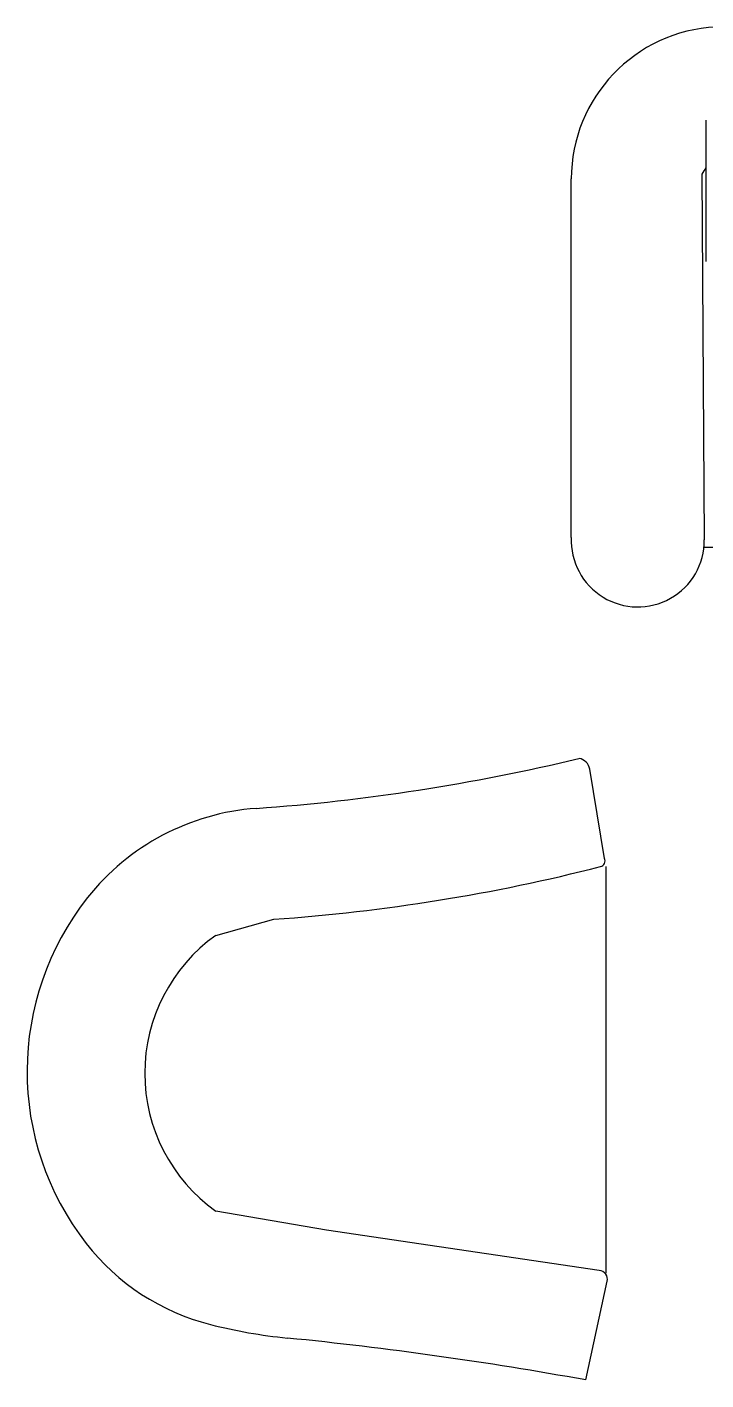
# Model space of a CAD drawing. Header units: millimetres. Extents: x -30782 to 40110, y 35885 to 73818.
# Drawn here: x -21099 to -20275, y 64124 to 65767 of the extents above; entities that cross this region are included whole.
import ezdxf

# ---------------------------------------------------------------- set-up
doc = ezdxf.new("R2010")
doc.units = ezdxf.units.MM
doc.styles.get("Standard").update_dxf_attribs({"font": 'arial.ttf'})

# ---------------------------------------------------------------- blocks, each defined once
blk = doc.blocks.new('A$C70D153BE')
for p, q in [((821.5, 1529.3, -685.7), (821.5, 1357.7, -685.7)), ((816.6, 1463.6, -685.7), (819.5, 1019.7, -685.7)), ((658, 1022.6, -685.7), (658, 1457.9, -685.7)), ((819.5, 1011, -685.7), (2186.6, 1011, -685.7)), ((698.4, 633.1, -685.7), (680.4, 741.3, -685.7)), ((700.1, 623.2, -685.7), (700.1, 129.6, -685.7)), ((226.3, 539.6, -685.7), (296.8, 559.3, -685.7)), ((360.8, 182, -685.7), (226.3, 205, -685.7)), ((691.9, 132.8, -685.7), (360.8, 182, -685.7)), ((675.5, 0, -685.7), (701.7, 119.7, -685.7))]:
    blk.add_line(p, q)
for centre, radius, start, end in [((842.7, 1457.9, -685.7), 184.7, 92.7207, 180), ((880, 1428.7, -685.7), 72.5, 143.9338, 151.1331), ((738.7, 1019.2, -685.7), 80.8, 177.5827, 0.3722), ((104, 3095.9, -685.7), 2408.2, 274.0832, 283.526), ((664.7, 738.7, -685.7), 16, 9.4576, 80.5134), ((296, 406.9, -685.7), 287.6, 94.0832, 141.6089), ((691.7, 630.3, -685.7), 7.28, 284.3637, 22.5293), ((144.1, 2768.9, -685.7), 2214.9, 273.9552, 284.3637), ((336.9, 374.5, -685.7), 339.7, 141.6089, 217.9437), ((345.6, 372.3, -685.7), 205.5, 125.4937, 234.5063), ((287.8, 336.3, -685.7), 277.5, 217.9437, 255.8071), ((691.1, 122, -685.7), 10.8, 347.6436, 86.0684), ((377.2, 689.6, -685.7), 641.9, 255.8071, 264.2818), ((-146.8, -4542.8, -685.7), 4616.6, 79.7405, 84.2818)]:
    blk.add_arc(centre, radius, start, end)
at = {"flags": 9}
for tag, p in [('YSIZE', (658, 924.5, -685.7)), ('XSIZE', (658, 924.5, -685.7)), ('ZSIZE', (917, 65, -685.7)), ('YSIZE', (917, 65, -685.7)), ('XSIZE', (917, 65, -685.7))]:
    blk.add_attdef(tag, p, '', height=0.5, dxfattribs=at)
at = {"text_generation_flag": 2, "flags": 9}
for tag in ['YSIZE', 'XSIZE']:
    blk.add_attdef(tag, (701.7, 754.4, -685.7), '', height=0.5, rotation=90, dxfattribs=at)
at = {"flags": 9}
for tag in ['YSIZE', 'XSIZE']:
    blk.add_attdef(tag, (2312.4, 754.4, -685.7), '', height=0.5, rotation=270, dxfattribs=at)

msp = doc.modelspace()

# ---------------------------------------------------------------- block references
msp.add_blockref('A$C70D153BE', (-21096.5, 64124.3))

doc.saveas('drawing.dxf')
